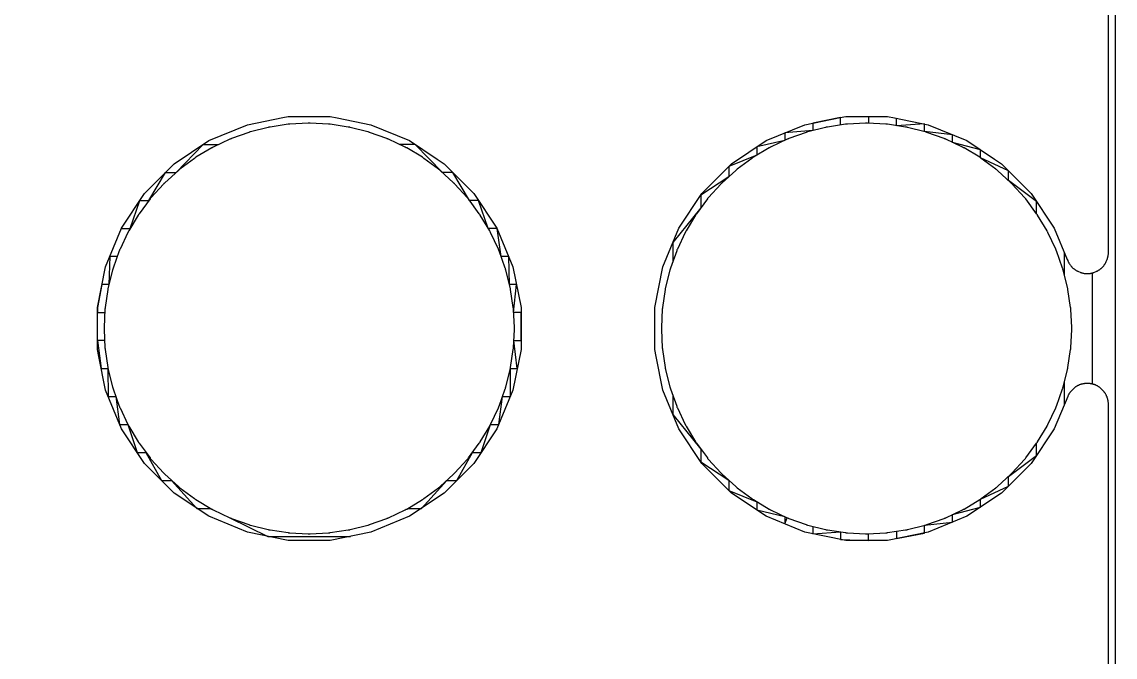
# Model space of a CAD drawing. Header units: metres. Extents: x 141.4 to 191.4, y -114.8 to -61.9.
# Drawn here: x 186.383 to 191.365, y -91.159 to -88.265 of the extents above; entities that cross this region are included whole.
import ezdxf

# ---------------------------------------------------------------- set-up
doc = ezdxf.new("R2010")
doc.units = ezdxf.units.M

msp = doc.modelspace()

# ---------------------------------------------------------------- linework, layer by layer
for points in [[(141.409, -61.907), (191.3649, -61.907), (191.3649, -114.8098)], [(191.3345, -91.8556), (191.3345, -90.0084), (191.3345, -90.0064), (191.3344, -90.0043), (191.3343, -90.0022), (191.3341, -90.0001), (191.3339, -89.998), (191.3336, -89.996), (191.3332, -89.9939), (191.3329, -89.9919), (191.332, -89.9875), (191.3316, -89.9854), (191.3311, -89.9834), (191.3305, -89.9814), (191.33, -89.9794), (191.3293, -89.9774), (191.3287, -89.9754), (191.3279, -89.9735), (191.3272, -89.9715), (191.3263, -89.9696), (191.3255, -89.9677), (191.3246, -89.9658), (191.3236, -89.964), (191.3226, -89.9621), (191.3215, -89.9603), (191.3204, -89.9586), (191.3193, -89.9568), (191.3181, -89.9551), (191.3169, -89.9534), (191.3156, -89.9517), (191.3143, -89.9501), (191.313, -89.9485), (191.3116, -89.947), (191.3102, -89.9454), (191.3087, -89.9439), (191.3025, -89.9377), (191.301, -89.9363), (191.2995, -89.9348), (191.2979, -89.9335), (191.2963, -89.9321), (191.2947, -89.9308), (191.293, -89.9295), (191.2913, -89.9283), (191.2896, -89.9271), (191.2879, -89.926), (191.2861, -89.9249), (191.2843, -89.9239), (191.2825, -89.9229), (191.2806, -89.9219), (191.2787, -89.921), (191.2768, -89.9201), (191.2749, -89.9193), (191.273, -89.9185), (191.271, -89.9178), (191.2691, -89.9171), (191.2671, -89.9165), (191.2651, -89.9159), (191.2631, -89.9154), (191.261, -89.9149), (191.259, -89.9144), (191.2569, -89.9141), (191.2549, -89.9137), (191.2528, -89.9135), (191.2507, -89.9132), (191.2487, -89.913), (191.2466, -89.9129), (191.2445, -89.9128), (191.2424, -89.9128), (191.2336, -89.9128), (191.2315, -89.9128), (191.2294, -89.9129), (191.2273, -89.913), (191.2253, -89.9132), (191.2232, -89.9135), (191.2211, -89.9137), (191.2191, -89.9141), (191.217, -89.9144), (191.215, -89.9149), (191.2129, -89.9154), (191.2109, -89.9159), (191.2089, -89.9165), (191.2069, -89.9171), (191.205, -89.9178), (191.203, -89.9185), (191.2011, -89.9193), (191.1992, -89.9201), (191.1973, -89.921), (191.1954, -89.9219), (191.1935, -89.9229), (191.1917, -89.9239), (191.1899, -89.9249), (191.1881, -89.926), (191.1864, -89.9271), (191.1847, -89.9283), (191.183, -89.9295), (191.1813, -89.9308), (191.1797, -89.9321), (191.1781, -89.9334), (191.1765, -89.9348), (191.175, -89.9363), (191.1735, -89.9377), (191.1673, -89.9439), (191.1658, -89.9454), (191.1644, -89.947), (191.163, -89.9485), (191.1617, -89.9501), (191.1604, -89.9517), (191.1591, -89.9534), (191.1579, -89.9551), (191.1567, -89.9568), (191.1556, -89.9586), (191.1545, -89.9603), (191.1534, -89.9621), (191.1524, -89.964), (191.1515, -89.9658), (191.1505, -89.9677), (191.1497, -89.9696), (191.1488, -89.9715), (191.0876, -90.1193), (190.982, -90.2775), (190.8475, -90.412), (190.6893, -90.5176), (190.5136, -90.5904), (190.3271, -90.6275), (190.1369, -90.6275), (189.9504, -90.5904), (189.7747, -90.5176), (189.6165, -90.412), (189.482, -90.2775), (189.3764, -90.1193), (189.3036, -89.9436), (189.2729, -89.789), (189.2665, -89.7571), (189.2665, -89.5669), (189.3036, -89.3804), (189.3764, -89.2047), (189.482, -89.0465), (189.6165, -88.912), (189.7747, -88.8064), (189.9504, -88.7336), (190.1116, -88.7015), (190.1369, -88.6965), (190.3271, -88.6965), (190.359, -88.7029), (190.5136, -88.7336), (190.6893, -88.8064), (190.815, -88.8904), (190.8475, -88.912), (190.982, -89.0465), (191.0876, -89.2047), (191.147, -89.3481), (191.1488, -89.3525), (191.1497, -89.3544), (191.1505, -89.3563), (191.1515, -89.3582), (191.1524, -89.36), (191.1534, -89.3619), (191.1545, -89.3637), (191.1556, -89.3654), (191.1567, -89.3672), (191.1592, -89.3709), (191.1604, -89.3726), (191.1616, -89.3743), (191.1629, -89.376), (191.1642, -89.3776), (191.1655, -89.3792), (191.1669, -89.3808), (191.1683, -89.3823), (191.1698, -89.3838), (191.1713, -89.3853), (191.1728, -89.3867), (191.1743, -89.3881), (191.1759, -89.3894), (191.1776, -89.3907), (191.1792, -89.392), (191.1809, -89.3932), (191.1826, -89.3944), (191.1844, -89.3955), (191.1862, -89.3966), (191.188, -89.3976), (191.1898, -89.3987), (191.1917, -89.3996), (191.1935, -89.4005), (191.1954, -89.4014), (191.1973, -89.4022), (191.2055, -89.4056), (191.2074, -89.4064), (191.2094, -89.4071), (191.2113, -89.4078), (191.2133, -89.4084), (191.2153, -89.409), (191.2173, -89.4095), (191.2194, -89.41), (191.2214, -89.4104), (191.2235, -89.4108), (191.2255, -89.4111), (191.2276, -89.4114), (191.2297, -89.4116), (191.2317, -89.4118), (191.2338, -89.412), (191.2359, -89.412), (191.238, -89.4121), (191.2401, -89.412), (191.2422, -89.412), (191.2443, -89.4118), (191.2463, -89.4116), (191.2484, -89.4114), (191.2505, -89.4111), (191.2525, -89.4108), (191.2546, -89.4104), (191.2566, -89.41), (191.2587, -89.4095), (191.2607, -89.409), (191.2627, -89.4084), (191.2647, -89.4078), (191.2666, -89.4071), (191.2686, -89.4064), (191.2705, -89.4056), (191.2787, -89.4022), (191.2806, -89.4014), (191.2825, -89.4005), (191.2843, -89.3996), (191.2862, -89.3987), (191.288, -89.3976), (191.2898, -89.3966), (191.2916, -89.3955), (191.2934, -89.3944), (191.2951, -89.3932), (191.2968, -89.392), (191.2984, -89.3907), (191.3001, -89.3894), (191.3017, -89.3881), (191.3032, -89.3867), (191.3047, -89.3853), (191.3062, -89.3838), (191.3077, -89.3823), (191.3091, -89.3808), (191.3105, -89.3792), (191.3118, -89.3776), (191.3131, -89.376), (191.3144, -89.3743), (191.3156, -89.3726), (191.3168, -89.3709), (191.3179, -89.3692), (191.319, -89.3674), (191.3201, -89.3656), (191.3211, -89.3638), (191.3221, -89.3619), (191.323, -89.36), (191.3238, -89.3581), (191.3247, -89.3562), (191.328, -89.3481), (191.3288, -89.3461), (191.3295, -89.3442), (191.3302, -89.3422), (191.3308, -89.3402), (191.3314, -89.3382), (191.332, -89.3362), (191.3324, -89.3342), (191.3329, -89.3321), (191.3332, -89.3301), (191.3336, -89.328), (191.3339, -89.326), (191.3341, -89.3239), (191.3343, -89.3218), (191.3344, -89.3197), (191.3345, -89.3176), (191.3345, -89.3156), (191.3345, -87.4684)], [(186.8174, -89.334), (186.7828, -89.334), (186.7794, -89.4615), (186.7475, -89.4615), (186.7265, -89.5669), (186.7636, -89.3804), (186.8364, -89.2047), (186.942, -89.0465), (187.0765, -88.912), (187.2347, -88.8064), (187.4104, -88.7336), (187.5716, -88.7015), (187.5969, -88.6965), (187.7871, -88.6965), (187.819, -88.7029), (187.9736, -88.7336), (188.1493, -88.8064), (188.275, -88.8904), (188.3075, -88.912), (188.442, -89.0465), (188.5476, -89.2047), (188.6204, -89.3804), (188.6575, -89.5669), (188.6575, -89.7571), (188.6204, -89.9436), (188.5476, -90.1193), (188.442, -90.2775), (188.3075, -90.412), (188.1493, -90.5176), (187.9736, -90.5904), (187.7871, -90.6275), (187.5969, -90.6275), (187.4104, -90.5904), (187.2347, -90.5176), (187.0765, -90.412), (186.942, -90.2775), (186.8364, -90.1193), (186.7636, -89.9436), (186.7329, -89.789), (186.7265, -89.7571), (186.7265, -89.5669), (186.7265, -89.589), (186.7605, -89.589)], [(187.3304, -90.5241), (187.3323, -90.525), (187.3342, -90.5258), (187.3361, -90.5266), (187.3381, -90.5273), (187.4166, -90.5554), (187.4186, -90.5561), (187.4206, -90.5567), (187.4226, -90.5573), (187.4246, -90.5579), (187.5055, -90.5781), (187.5075, -90.5786), (187.5096, -90.579), (187.5116, -90.5794), (187.5137, -90.5797), (187.5962, -90.592), (187.5983, -90.5923), (187.6004, -90.5925), (187.6024, -90.5927), (187.6045, -90.5928), (187.6878, -90.5969), (187.6899, -90.597), (187.692, -90.597), (187.6941, -90.597), (187.6962, -90.5969), (187.7795, -90.5928), (187.7816, -90.5927), (187.7836, -90.5925), (187.7857, -90.5923), (187.7878, -90.592), (187.8703, -90.5797), (187.8724, -90.5794), (187.8744, -90.579), (187.8765, -90.5786), (187.8785, -90.5781), (187.9594, -90.5579), (187.9614, -90.5573), (187.9634, -90.5567), (187.9654, -90.5561), (187.9674, -90.5554), (188.0459, -90.5273), (188.0479, -90.5266), (188.0498, -90.5258), (188.0517, -90.525), (188.0536, -90.5241), (188.129, -90.4885), (188.1309, -90.4876), (188.1328, -90.4866), (188.1346, -90.4856), (188.1364, -90.4845), (188.2079, -90.4417), (188.2097, -90.4406), (188.2115, -90.4394), (188.2132, -90.4382), (188.2149, -90.437), (188.2819, -90.3873), (188.2835, -90.3861), (188.2852, -90.3848), (188.2868, -90.3834), (188.2883, -90.382), (188.3501, -90.326), (188.3517, -90.3246), (188.3531, -90.3231), (188.3546, -90.3217), (188.356, -90.3201), (188.412, -90.2583), (188.4134, -90.2568), (188.4148, -90.2552), (188.4161, -90.2535), (188.4173, -90.2519), (188.467, -90.1849), (188.4682, -90.1832), (188.4694, -90.1815), (188.4706, -90.1797), (188.4717, -90.1779), (188.5145, -90.1064), (188.5156, -90.1046), (188.5166, -90.1028), (188.5176, -90.1009), (188.5185, -90.099), (188.5541, -90.0236), (188.555, -90.0217), (188.5558, -90.0198), (188.5566, -90.0179), (188.5573, -90.0159), (188.5854, -89.9374), (188.5861, -89.9354), (188.5867, -89.9334), (188.5873, -89.9314), (188.5879, -89.9294), (188.6081, -89.8485), (188.6086, -89.8465), (188.609, -89.8444), (188.6094, -89.8424), (188.6097, -89.8403), (188.622, -89.7578), (188.6223, -89.7557), (188.6225, -89.7536), (188.6227, -89.7516), (188.6228, -89.7495), (188.6269, -89.6662), (188.627, -89.6641), (188.627, -89.662), (188.627, -89.6599), (188.6269, -89.6578), (188.6228, -89.5745), (188.6227, -89.5724), (188.6225, -89.5704), (188.6223, -89.5683), (188.622, -89.5662), (188.6097, -89.4837), (188.6094, -89.4816), (188.609, -89.4796), (188.6086, -89.4775), (188.6081, -89.4755), (188.5879, -89.3946), (188.5873, -89.3926), (188.5867, -89.3906), (188.5861, -89.3886), (188.5854, -89.3866), (188.5573, -89.3081), (188.5566, -89.3061), (188.5558, -89.3042), (188.555, -89.3023), (188.5541, -89.3004), (188.5185, -89.225), (188.5176, -89.2231), (188.5166, -89.2212), (188.5156, -89.2194), (188.5145, -89.2176), (188.4717, -89.1461), (188.4706, -89.1443), (188.4694, -89.1425), (188.4682, -89.1408), (188.467, -89.1391), (188.4173, -89.0721), (188.4161, -89.0705), (188.4148, -89.0688), (188.4134, -89.0672), (188.412, -89.0657), (188.356, -89.0039), (188.3546, -89.0023), (188.3531, -89.0009), (188.3517, -88.9994), (188.3501, -88.998), (188.2883, -88.942), (188.2868, -88.9406), (188.2852, -88.9392), (188.2835, -88.9379), (188.2819, -88.9367), (188.2149, -88.887), (188.2132, -88.8858), (188.2115, -88.8846), (188.2097, -88.8834), (188.2079, -88.8823), (188.1364, -88.8395), (188.1346, -88.8384), (188.1328, -88.8374), (188.1309, -88.8364), (188.129, -88.8355), (188.0536, -88.7999), (188.0517, -88.799), (188.0498, -88.7982), (188.0479, -88.7974), (188.0459, -88.7967), (187.9674, -88.7686), (187.9654, -88.7679), (187.9634, -88.7673), (187.9614, -88.7667), (187.9594, -88.7661), (187.8785, -88.7459), (187.8765, -88.7454), (187.8744, -88.745), (187.8724, -88.7446), (187.8703, -88.7443), (187.7878, -88.732), (187.7857, -88.7317), (187.7836, -88.7315), (187.7816, -88.7313), (187.7795, -88.7312), (187.6962, -88.7271), (187.6941, -88.727), (187.692, -88.727), (187.6899, -88.727), (187.6878, -88.7271), (187.6045, -88.7312), (187.6024, -88.7313), (187.6004, -88.7315), (187.5983, -88.7317), (187.5962, -88.732), (187.5137, -88.7443), (187.5116, -88.7446), (187.5096, -88.745), (187.5075, -88.7454), (187.5055, -88.7459), (187.4246, -88.7661), (187.4226, -88.7667), (187.4206, -88.7673), (187.4186, -88.7679), (187.4166, -88.7686), (187.3381, -88.7967), (187.3361, -88.7974), (187.3342, -88.7982), (187.3323, -88.799), (187.3304, -88.7999), (187.255, -88.8355), (187.2531, -88.8364), (187.2512, -88.8374), (187.2494, -88.8384), (187.2476, -88.8395), (187.1761, -88.8823), (187.1743, -88.8834), (187.1725, -88.8846), (187.1708, -88.8858), (187.1691, -88.887), (187.1021, -88.9367), (187.1005, -88.9379), (187.0988, -88.9392), (187.0972, -88.9406), (187.0957, -88.942), (187.0339, -88.998), (187.0323, -88.9994), (187.0309, -89.0009), (187.0294, -89.0023), (187.028, -89.0039), (186.972, -89.0657), (186.9706, -89.0672), (186.9692, -89.0688), (186.9679, -89.0705), (186.9667, -89.0721), (186.917, -89.1391), (186.9158, -89.1408), (186.9146, -89.1425), (186.9134, -89.1443), (186.9123, -89.1461), (186.8695, -89.2176), (186.8684, -89.2194), (186.8674, -89.2212), (186.8664, -89.2231), (186.8655, -89.225), (186.8299, -89.3004), (186.829, -89.3023), (186.8282, -89.3042), (186.8274, -89.3061), (186.8267, -89.3081), (186.7986, -89.3866), (186.7979, -89.3886), (186.7973, -89.3906), (186.7967, -89.3926), (186.7961, -89.3946), (186.7759, -89.4755), (186.7754, -89.4775), (186.775, -89.4796), (186.7746, -89.4816), (186.7743, -89.4837), (186.762, -89.5662), (186.7617, -89.5683), (186.7615, -89.5704), (186.7613, -89.5724), (186.7612, -89.5745), (186.7571, -89.6578), (186.757, -89.6599), (186.757, -89.662), (186.757, -89.6641), (186.7571, -89.6662), (186.7612, -89.7495), (186.7613, -89.7516), (186.7615, -89.7536), (186.7617, -89.7557), (186.762, -89.7578), (186.7743, -89.8403), (186.7746, -89.8424), (186.775, -89.8444), (186.7754, -89.8465), (186.7759, -89.8485), (186.7961, -89.9294), (186.7967, -89.9314), (186.7973, -89.9334), (186.7979, -89.9354), (186.7986, -89.9374), (186.8267, -90.0159), (186.8274, -90.0179), (186.8282, -90.0198), (186.829, -90.0217), (186.8299, -90.0236), (186.8655, -90.099), (186.8664, -90.1009), (186.8674, -90.1028), (186.8684, -90.1046), (186.8695, -90.1064), (186.9123, -90.1779), (186.9134, -90.1797), (186.9146, -90.1815), (186.9158, -90.1832), (186.917, -90.1849), (186.9667, -90.2519), (186.9679, -90.2535), (186.9692, -90.2552), (186.9706, -90.2568), (186.972, -90.2583), (187.028, -90.3201), (187.0294, -90.3217), (187.0309, -90.3231), (187.0323, -90.3246), (187.0339, -90.326), (187.0957, -90.382), (187.0972, -90.3834), (187.0988, -90.3848), (187.1005, -90.3861), (187.1021, -90.3873), (187.1691, -90.437), (187.1708, -90.4382), (187.1725, -90.4394), (187.1743, -90.4406), (187.1761, -90.4417), (187.2476, -90.4845), (187.2494, -90.4856), (187.2512, -90.4866), (187.2531, -90.4876), (187.255, -90.4885), (187.3304, -90.5241), (187.5039, -90.609), (187.8801, -90.609)], [(189.349, -89.9667), (189.349, -90.0533), (189.4765, -90.2113), (189.4765, -90.2692), (189.604, -90.3534), (189.604, -90.3995), (189.7315, -90.4509), (189.7315, -90.4888), (189.859, -90.5188), (189.859, -90.5526), (189.8704, -90.5241), (189.8723, -90.525), (189.8742, -90.5258), (189.8761, -90.5266), (189.8781, -90.5273), (189.9566, -90.5554), (189.9586, -90.5561), (189.9606, -90.5567), (189.9626, -90.5573), (189.9646, -90.5579), (190.0455, -90.5781), (190.0475, -90.5786), (190.0496, -90.579), (190.0516, -90.5794), (190.0537, -90.5797), (190.1362, -90.592), (190.1383, -90.5923), (190.1404, -90.5925), (190.1424, -90.5927), (190.1445, -90.5928), (190.2278, -90.5969), (190.2299, -90.597), (190.232, -90.597), (190.2341, -90.597), (190.2362, -90.5969), (190.3195, -90.5928), (190.3216, -90.5927), (190.3236, -90.5925), (190.3257, -90.5923), (190.3278, -90.592), (190.4103, -90.5797), (190.4124, -90.5794), (190.4144, -90.579), (190.4165, -90.5786), (190.4185, -90.5781), (190.4994, -90.5579), (190.5014, -90.5573), (190.5034, -90.5567), (190.5054, -90.5561), (190.5074, -90.5554), (190.5859, -90.5273), (190.5879, -90.5266), (190.5898, -90.5258), (190.5917, -90.525), (190.5936, -90.5241), (190.669, -90.4885), (190.6709, -90.4876), (190.6728, -90.4866), (190.6746, -90.4856), (190.6764, -90.4845), (190.7479, -90.4417), (190.7497, -90.4406), (190.7515, -90.4394), (190.7532, -90.4382), (190.7549, -90.437), (190.8219, -90.3873), (190.8235, -90.3861), (190.8252, -90.3848), (190.8268, -90.3834), (190.8283, -90.382), (190.8901, -90.326), (190.8917, -90.3246), (190.8931, -90.3231), (190.8946, -90.3217), (190.896, -90.3201), (190.952, -90.2583), (190.9534, -90.2568), (190.9548, -90.2552), (190.9561, -90.2535), (190.9573, -90.2519), (191.007, -90.1849), (191.0082, -90.1832), (191.0094, -90.1815), (191.0106, -90.1797), (191.0117, -90.1779), (191.0545, -90.1064), (191.0556, -90.1046), (191.0566, -90.1028), (191.0576, -90.1009), (191.0585, -90.099), (191.0941, -90.0236), (191.095, -90.0217), (191.0958, -90.0198), (191.0966, -90.0179), (191.0973, -90.0159), (191.1254, -89.9374), (191.1261, -89.9354), (191.1267, -89.9334), (191.1273, -89.9314), (191.1279, -89.9294), (191.1481, -89.8485), (191.1486, -89.8465), (191.149, -89.8444), (191.1494, -89.8424), (191.1497, -89.8403), (191.162, -89.7578), (191.1623, -89.7557), (191.1625, -89.7536), (191.1627, -89.7516), (191.1628, -89.7495), (191.1669, -89.6662), (191.167, -89.6641), (191.167, -89.662), (191.167, -89.6599), (191.1669, -89.6578), (191.1628, -89.5745), (191.1627, -89.5724), (191.1625, -89.5704), (191.1623, -89.5683), (191.162, -89.5662), (191.1497, -89.4837), (191.1494, -89.4816), (191.149, -89.4796), (191.1486, -89.4775), (191.1481, -89.4755), (191.1279, -89.3946), (191.1273, -89.3926), (191.1267, -89.3906), (191.1261, -89.3886), (191.1254, -89.3866), (191.0973, -89.3081), (191.0966, -89.3061), (191.0958, -89.3042), (191.095, -89.3023), (191.0941, -89.3004), (191.0585, -89.225), (191.0576, -89.2231), (191.0566, -89.2212), (191.0556, -89.2194), (191.0545, -89.2176), (191.0117, -89.1461), (191.0106, -89.1443), (191.0094, -89.1425), (191.0082, -89.1408), (191.007, -89.1391), (190.9573, -89.0721), (190.9561, -89.0705), (190.9548, -89.0688), (190.9534, -89.0672), (190.952, -89.0657), (190.896, -89.0039), (190.8946, -89.0023), (190.8931, -89.0009), (190.8917, -88.9994), (190.8901, -88.998), (190.8283, -88.942), (190.8268, -88.9406), (190.8252, -88.9392), (190.8235, -88.9379), (190.8219, -88.9367), (190.7549, -88.887), (190.7532, -88.8858), (190.7515, -88.8846), (190.7497, -88.8834), (190.7479, -88.8823), (190.6764, -88.8395), (190.6746, -88.8384), (190.6728, -88.8374), (190.6709, -88.8364), (190.669, -88.8355), (190.5936, -88.7999), (190.5917, -88.799), (190.5898, -88.7982), (190.5879, -88.7974), (190.5859, -88.7967), (190.5074, -88.7686), (190.5054, -88.7679), (190.5034, -88.7673), (190.5014, -88.7667), (190.4994, -88.7661), (190.4185, -88.7459), (190.4165, -88.7454), (190.4144, -88.745), (190.4124, -88.7446), (190.4103, -88.7443), (190.3278, -88.732), (190.3257, -88.7317), (190.3236, -88.7315), (190.3216, -88.7313), (190.3195, -88.7312), (190.2362, -88.7271), (190.2341, -88.727), (190.232, -88.727), (190.2299, -88.727), (190.2278, -88.7271), (190.1445, -88.7312), (190.1424, -88.7313), (190.1404, -88.7315), (190.1383, -88.7317), (190.1362, -88.732), (190.0537, -88.7443), (190.0516, -88.7446), (190.0496, -88.745), (190.0475, -88.7454), (190.0455, -88.7459), (189.9646, -88.7661), (189.9626, -88.7667), (189.9606, -88.7673), (189.9586, -88.7679), (189.9566, -88.7686), (189.8781, -88.7967), (189.8761, -88.7974), (189.8742, -88.7982), (189.8723, -88.799), (189.8704, -88.7999), (189.795, -88.8355), (189.7931, -88.8364), (189.7912, -88.8374), (189.7894, -88.8384), (189.7876, -88.8395), (189.7161, -88.8823), (189.7143, -88.8834), (189.7125, -88.8846), (189.7108, -88.8858), (189.7091, -88.887), (189.6421, -88.9367), (189.6405, -88.9379), (189.6388, -88.9392), (189.6372, -88.9406), (189.6357, -88.942), (189.5739, -88.998), (189.5723, -88.9994), (189.5709, -89.0009), (189.5694, -89.0023), (189.568, -89.0039), (189.512, -89.0657), (189.5106, -89.0672), (189.5092, -89.0688), (189.5079, -89.0705), (189.5067, -89.0721), (189.457, -89.1391), (189.4558, -89.1408), (189.4546, -89.1425), (189.4534, -89.1443), (189.4523, -89.1461), (189.4095, -89.2176), (189.4084, -89.2194), (189.4074, -89.2212), (189.4064, -89.2231), (189.4055, -89.225), (189.3699, -89.3004), (189.369, -89.3023), (189.3682, -89.3042), (189.3674, -89.3061), (189.3667, -89.3081), (189.3386, -89.3866), (189.3379, -89.3886), (189.3373, -89.3906), (189.3367, -89.3926), (189.3361, -89.3946), (189.3159, -89.4755), (189.3154, -89.4775), (189.315, -89.4796), (189.3146, -89.4816), (189.3143, -89.4837), (189.302, -89.5662), (189.3017, -89.5683), (189.3015, -89.5704), (189.3013, -89.5724), (189.3012, -89.5745), (189.2971, -89.6578), (189.297, -89.6599), (189.297, -89.662), (189.297, -89.6641), (189.2971, -89.6662), (189.3012, -89.7495), (189.3013, -89.7516), (189.3015, -89.7536), (189.3017, -89.7557), (189.302, -89.7578), (189.3143, -89.8403), (189.3146, -89.8424), (189.315, -89.8444), (189.3154, -89.8465), (189.3159, -89.8485), (189.3361, -89.9294), (189.3367, -89.9314), (189.3373, -89.9334), (189.3379, -89.9354), (189.3386, -89.9374), (189.3667, -90.0159), (189.3674, -90.0179), (189.3682, -90.0198), (189.369, -90.0217), (189.3699, -90.0236), (189.4055, -90.099), (189.4064, -90.1009), (189.4074, -90.1028), (189.4084, -90.1046), (189.4095, -90.1064), (189.4523, -90.1779), (189.4534, -90.1797), (189.4546, -90.1815), (189.4558, -90.1832), (189.457, -90.1849), (189.5067, -90.2519), (189.5079, -90.2535), (189.5092, -90.2552), (189.5106, -90.2568), (189.512, -90.2583), (189.568, -90.3201), (189.5694, -90.3217), (189.5709, -90.3231), (189.5723, -90.3246), (189.5739, -90.326), (189.6357, -90.382), (189.6372, -90.3834), (189.6388, -90.3848), (189.6405, -90.3861), (189.6421, -90.3873), (189.7091, -90.437), (189.7108, -90.4382), (189.7125, -90.4394), (189.7143, -90.4406), (189.7161, -90.4417), (189.7876, -90.4845), (189.7894, -90.4856), (189.7912, -90.4866), (189.7931, -90.4876), (189.795, -90.4885), (189.8704, -90.5241)], [(190.114, -88.7353), (190.114, -88.701), (189.9865, -88.7264), (189.9865, -88.7607), (189.859, -88.7714), (189.859, -88.8052), (189.7315, -88.8352), (189.7315, -88.8731), (189.604, -88.9245), (189.604, -88.9706), (189.4765, -89.0548), (189.4765, -89.1127), (189.349, -89.2707), (189.349, -89.3573)], [(190.2415, -88.6965), (190.2415, -88.7274)], [(191.0065, -89.1385), (191.0065, -89.0833), (190.879, -88.9879), (190.879, -88.9436), (190.7515, -88.8846), (190.7515, -88.848), (190.624, -88.8143), (190.624, -88.7793), (190.4965, -88.7654), (190.4965, -88.7302), (190.369, -88.7381), (190.369, -88.7048)], [(186.8356, -89.2065), (186.8761, -89.2065), (186.9203, -89.079), (186.9616, -89.079), (187.0371, -88.9515), (187.0852, -88.9515), (187.2083, -88.824), (187.2793, -88.824)], [(188.1415, -90.4815), (188.2034, -90.4815), (188.3193, -90.354), (188.3654, -90.354), (188.4361, -90.2265), (188.476, -90.2265), (188.5185, -90.099), (188.556, -90.099), (188.5732, -89.9715), (188.6089, -89.9715), (188.6091, -89.844), (188.6402, -89.844), (188.6244, -89.7165), (188.6575, -89.7165), (188.6575, -89.589), (188.6235, -89.589), (188.6365, -89.4615), (188.6046, -89.4615), (188.6012, -89.334), (188.5666, -89.334), (188.5484, -89.2065), (188.5079, -89.2065), (188.4636, -89.079), (188.4224, -89.079), (188.3469, -88.9515), (188.2988, -88.9515), (188.1757, -88.824), (188.1047, -88.824)], [(191.134, -89.4193), (191.134, -89.3168)], [(191.2615, -89.915), (191.2615, -89.4087)], [(186.7596, -89.7165), (186.7265, -89.7165), (186.7438, -89.844), (186.7749, -89.844), (186.7751, -89.9715), (186.8108, -89.9715), (186.828, -90.099), (186.8655, -90.099), (186.908, -90.2265), (186.9479, -90.2265), (187.0186, -90.354), (187.0647, -90.354), (187.1806, -90.4815), (187.2425, -90.4815)], [(191.134, -90.0072), (191.134, -89.9047)], [(190.369, -90.5859), (190.369, -90.6192), (190.4965, -90.5938), (190.4965, -90.5586), (190.624, -90.5447), (190.624, -90.5097), (190.7515, -90.476), (190.7515, -90.4394), (190.879, -90.3804), (190.879, -90.3361), (191.0065, -90.2407), (191.0065, -90.1855)], [(189.9865, -90.5633), (189.9865, -90.5976), (190.114, -90.5887), (190.114, -90.623), (190.2415, -90.6275), (190.2415, -90.5966)]]:
    msp.add_lwpolyline(points)

doc.saveas('drawing.dxf')
